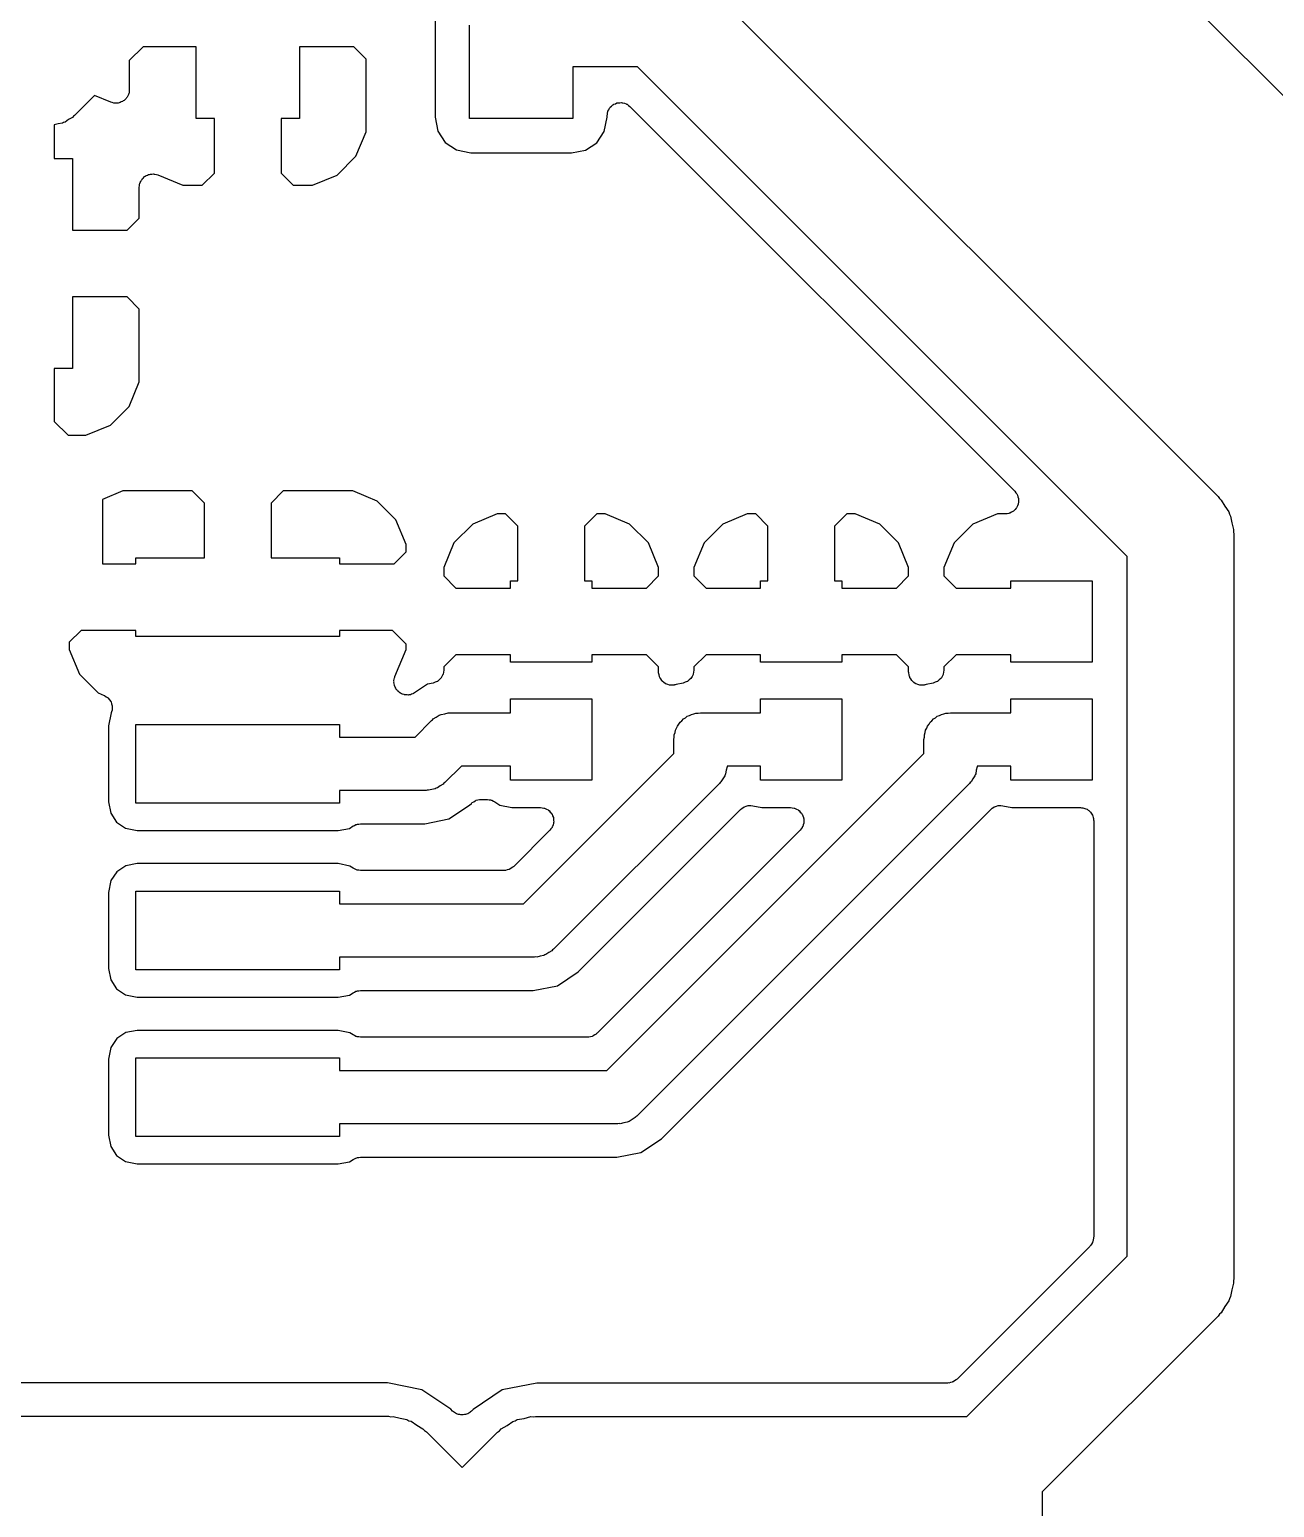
# Model space of a CAD drawing. Extents: x 51 to 137, y -158 to -25.
# Drawn here: x 92.8 to 102.28, y -64.48 to -53.22 of the extents above; entities that cross this region are included whole.
import ezdxf

# ---------------------------------------------------------------- set-up
doc = ezdxf.new("R2010")
doc.units = 0
doc.header["$MEASUREMENT"] = 0
doc.layers.add('BLACK', color=7, linetype='CONTINUOUS')

msp = doc.modelspace()

# ---------------------------------------------------------------- linework, layer by layer
at = {"layer": 'Black'}
for p, q in [((106.212, -57.5851), (100.932, -52.3044)), ((97.8872, -52.8088), (101.854, -56.776)), ((95.8907, -53.125), (95.8907, -53.8865)), ((96.1517, -53.8963), (96.1517, -53.1847)), ((93.6658, -53.3502), (93.5609, -53.4551)), ((94.0689, -53.3502), (93.6658, -53.3502)), ((94.0689, -53.8963), (94.0689, -53.3502)), ((94.8563, -53.3502), (94.8563, -53.8963)), ((95.2714, -53.3502), (94.8563, -53.3502)), ((95.3643, -53.4431), (95.2714, -53.3502)), ((93.5609, -53.4551), (93.5609, -53.678)), ((95.3643, -53.9973), (95.3643, -53.4431)), ((97.4315, -53.5026), (96.9391, -53.5026)), ((96.9391, -53.5026), (96.9391, -53.8963)), ((101.161, -57.2317), (97.4315, -53.5026)), ((93.5585, -53.7), (93.5559, -53.7062)), ((93.559, -53.689), (93.5585, -53.7)), ((93.5609, -53.678), (93.559, -53.689)), ((93.2957, -53.7203), (93.1436, -53.8724)), ((93.4204, -53.7719), (93.2957, -53.7203)), ((93.4312, -53.7743), (93.4204, -53.7719)), ((93.4417, -53.7781), (93.4312, -53.7743)), ((93.4483, -53.7781), (93.4417, -53.7781)), ((93.4549, -53.7796), (93.4483, -53.7781)), ((93.4659, -53.7781), (93.4549, -53.7796)), ((93.4769, -53.7781), (93.4659, -53.7781)), ((93.4832, -53.7758), (93.4769, -53.7781)), ((93.4899, -53.7749), (93.4832, -53.7758)), ((93.4997, -53.7698), (93.4899, -53.7749)), ((93.5101, -53.766), (93.4997, -53.7698)), ((93.5152, -53.7617), (93.5101, -53.766)), ((93.5211, -53.7587), (93.5152, -53.7617)), ((93.5286, -53.7505), (93.5211, -53.7587)), ((93.5371, -53.7434), (93.5286, -53.7505)), ((93.5405, -53.7376), (93.5371, -53.7434)), ((93.545, -53.7326), (93.5405, -53.7376)), ((93.5492, -53.7224), (93.545, -53.7326)), ((93.5548, -53.7128), (93.5492, -53.7224)), ((93.5559, -53.7062), (93.5548, -53.7128)), ((97.2216, -53.8143), (97.2238, -53.8104)), ((97.2238, -53.8104), (97.234, -53.8019)), ((97.234, -53.8019), (97.2434, -53.7925)), ((97.2434, -53.7925), (97.2474, -53.7906)), ((97.2474, -53.7906), (97.2509, -53.7877)), ((97.2509, -53.7877), (97.2633, -53.7832)), ((97.2633, -53.7832), (97.2754, -53.7776)), ((97.2754, -53.7776), (97.2798, -53.7772)), ((97.2798, -53.7772), (97.284, -53.7756)), ((97.284, -53.7756), (97.2973, -53.7756)), ((97.2973, -53.7756), (97.3105, -53.7745)), ((97.3105, -53.7745), (97.3148, -53.7756)), ((97.3148, -53.7756), (97.3193, -53.7756)), ((97.3193, -53.7756), (97.3318, -53.7802)), ((97.3318, -53.7802), (97.3446, -53.7836)), ((97.3446, -53.7836), (97.3483, -53.7862)), ((97.3483, -53.7862), (97.3525, -53.7877)), ((97.3525, -53.7877), (97.3626, -53.7962)), ((97.3626, -53.7962), (97.3735, -53.8039)), ((97.3735, -53.8039), (100.305, -56.7353)), ((93.0713, -53.923), (93.0606, -53.9259)), ((93.0985, -53.904), (93.0713, -53.923)), ((93.1273, -53.8874), (93.0985, -53.904)), ((93.1345, -53.8788), (93.1273, -53.8874)), ((93.1436, -53.8724), (93.1345, -53.8788)), ((94.2086, -53.8963), (94.0689, -53.8963)), ((94.2086, -54.3114), (94.2086, -53.8963)), ((94.8563, -53.8963), (94.7166, -53.8963)), ((94.7166, -53.8963), (94.7166, -54.3114)), ((95.8907, -53.8865), (95.9114, -53.9929)), ((96.9391, -53.8963), (96.1517, -53.8963)), ((97.178, -53.9961), (97.2001, -53.8862)), ((97.2001, -53.8757), (97.2024, -53.8626)), ((97.2001, -53.8862), (97.2001, -53.8757)), ((97.2024, -53.8626), (97.2035, -53.8494)), ((97.2035, -53.8494), (97.2054, -53.8453)), ((97.2054, -53.8453), (97.2062, -53.8409)), ((97.2062, -53.8409), (97.2128, -53.8295)), ((97.2128, -53.8295), (97.2184, -53.8174)), ((97.2184, -53.8174), (97.2216, -53.8143)), ((93.0182, -53.9372), (92.9894, -53.945)), ((92.9894, -53.945), (92.9894, -54.2011)), ((93.0509, -53.9315), (93.0182, -53.9372)), ((93.0606, -53.9259), (93.0509, -53.9315)), ((95.287, -54.1841), (95.3643, -53.9973)), ((95.9114, -53.9929), (95.9675, -54.0782)), ((97.121, -54.0805), (97.178, -53.9961)), ((95.9675, -54.0782), (96.0519, -54.1352)), ((96.0519, -54.1352), (96.1618, -54.1573)), ((96.9293, -54.1573), (97.0357, -54.1366)), ((97.0357, -54.1366), (97.121, -54.0805)), ((92.9894, -54.2011), (93.1291, -54.2011)), ((93.1291, -54.2011), (93.1291, -54.7472)), ((95.1441, -54.327), (95.287, -54.1841)), ((96.1618, -54.1573), (96.9293, -54.1573)), ((93.6432, -54.3846), (93.6488, -54.375)), ((93.6488, -54.375), (93.653, -54.3648)), ((93.653, -54.3648), (93.6575, -54.3598)), ((93.6575, -54.3598), (93.6609, -54.354)), ((93.6609, -54.354), (93.6694, -54.3469)), ((93.6694, -54.3469), (93.6769, -54.3387)), ((93.6769, -54.3387), (93.6828, -54.3357)), ((93.6828, -54.3357), (93.6879, -54.3314)), ((93.6879, -54.3314), (93.6983, -54.3276)), ((93.6983, -54.3276), (93.7081, -54.3225)), ((93.7081, -54.3225), (93.7148, -54.3216)), ((93.7148, -54.3216), (93.7211, -54.3193)), ((93.7211, -54.3193), (93.7321, -54.3193)), ((93.7321, -54.3193), (93.7431, -54.3178)), ((93.7431, -54.3178), (93.7497, -54.3193)), ((93.7497, -54.3193), (93.7563, -54.3193)), ((93.7563, -54.3193), (93.7668, -54.3231)), ((93.7668, -54.3231), (93.7776, -54.3255)), ((93.7776, -54.3255), (93.9679, -54.4043)), ((94.1157, -54.4043), (94.2086, -54.3114)), ((94.7166, -54.3114), (94.8095, -54.4043)), ((94.9573, -54.4043), (95.1441, -54.327)), ((93.6371, -54.4194), (93.639, -54.4084)), ((93.6371, -54.6543), (93.6371, -54.4194)), ((93.639, -54.4084), (93.6395, -54.3974)), ((93.6395, -54.3974), (93.6421, -54.3912)), ((93.6421, -54.3912), (93.6432, -54.3846)), ((93.9679, -54.4043), (94.1157, -54.4043)), ((94.8095, -54.4043), (94.9573, -54.4043)), ((93.5442, -54.7472), (93.6371, -54.6543)), ((93.1291, -54.7472), (93.5442, -54.7472)), ((93.1291, -55.2552), (93.1291, -55.8013)), ((93.5442, -55.2552), (93.1291, -55.2552)), ((93.6371, -55.3481), (93.5442, -55.2552)), ((93.6371, -55.9023), (93.6371, -55.3481)), ((93.1291, -55.8013), (92.9894, -55.8013)), ((92.9894, -55.8013), (92.9894, -56.2044)), ((93.5598, -56.0891), (93.6371, -55.9023)), ((93.4169, -56.232), (93.5598, -56.0891)), ((92.9894, -56.2044), (93.0943, -56.3093)), ((93.2301, -56.3093), (93.4169, -56.232)), ((93.0943, -56.3093), (93.2301, -56.3093)), ((93.5107, -56.7335), (93.3574, -56.797)), ((94.0395, -56.7335), (93.5107, -56.7335)), ((94.1324, -56.8264), (94.0395, -56.7335)), ((94.7333, -56.7335), (94.6404, -56.8264)), ((95.2621, -56.7335), (94.7333, -56.7335)), ((95.3643, -56.7758), (95.2621, -56.7335)), ((100.305, -56.7353), (100.313, -56.7462)), ((93.3574, -56.797), (93.3574, -57.2872)), ((94.1324, -57.2415), (94.1324, -56.8264)), ((94.6404, -56.8264), (94.6404, -57.2415)), ((95.4489, -56.8108), (95.3643, -56.7758)), ((95.5918, -56.9537), (95.4489, -56.8108)), ((100.313, -56.7462), (100.321, -56.7563)), ((100.321, -56.7563), (100.323, -56.7605)), ((100.326, -56.8455), (100.321, -56.8579)), ((100.323, -56.7605), (100.325, -56.7642)), ((100.325, -56.7642), (100.329, -56.777)), ((100.331, -56.8334), (100.326, -56.8455)), ((100.329, -56.777), (100.333, -56.7895)), ((100.332, -56.829), (100.331, -56.8334)), ((100.333, -56.8248), (100.332, -56.829)), ((100.333, -56.7895), (100.333, -56.794)), ((100.333, -56.794), (100.334, -56.7983)), ((100.334, -56.7983), (100.333, -56.8115)), ((100.333, -56.8115), (100.333, -56.8248)), ((101.854, -56.776), (101.865, -56.7907)), ((101.865, -56.7907), (101.878, -56.8022)), ((101.878, -56.8022), (101.905, -56.8482)), ((101.905, -56.8482), (101.935, -56.8916)), ((95.6691, -57.1404), (95.5918, -56.9537)), ((96.3631, -56.9087), (96.1764, -56.9861)), ((96.4271, -56.9087), (96.3631, -56.9087)), ((96.52, -57.0016), (96.4271, -56.9087)), ((97.1209, -56.9087), (97.028, -57.0016)), ((97.1849, -56.9087), (97.1209, -56.9087)), ((97.3716, -56.9861), (97.1849, -56.9087)), ((98.2681, -56.9087), (98.0814, -56.9861)), ((98.3321, -56.9087), (98.2681, -56.9087)), ((98.425, -57.0016), (98.3321, -56.9087)), ((99.0259, -56.9087), (98.933, -57.0016)), ((99.0899, -56.9087), (99.0259, -56.9087)), ((99.2766, -56.9861), (99.0899, -56.9087)), ((100.173, -56.9087), (99.9864, -56.9861)), ((100.233, -56.9087), (100.173, -56.9087)), ((100.246, -56.9064), (100.233, -56.9087)), ((100.259, -56.9053), (100.246, -56.9064)), ((100.263, -56.9034), (100.259, -56.9053)), ((100.268, -56.9026), (100.263, -56.9034)), ((100.279, -56.896), (100.268, -56.9026)), ((100.291, -56.8904), (100.279, -56.896)), ((100.295, -56.8872), (100.291, -56.8904)), ((100.298, -56.885), (100.295, -56.8872)), ((100.307, -56.8748), (100.298, -56.885)), ((100.316, -56.8654), (100.307, -56.8748)), ((100.318, -56.8614), (100.316, -56.8654)), ((100.321, -56.8579), (100.318, -56.8614)), ((101.935, -56.8916), (101.94, -56.9089)), ((101.94, -56.9089), (101.949, -56.9244)), ((101.949, -56.9244), (101.958, -56.9767)), ((96.1764, -56.9861), (96.0335, -57.129)), ((96.52, -57.4167), (96.52, -57.0016)), ((97.028, -57.0016), (97.028, -57.4167)), ((97.5145, -57.129), (97.3716, -56.9861)), ((98.0814, -56.9861), (97.9385, -57.129)), ((98.425, -57.4167), (98.425, -57.0016)), ((98.933, -57.0016), (98.933, -57.4167)), ((99.4195, -57.129), (99.2766, -56.9861)), ((99.9864, -56.9861), (99.8435, -57.129)), ((101.958, -56.9767), (101.972, -57.028)), ((101.972, -57.028), (101.97, -57.0458)), ((101.97, -57.0458), (101.973, -57.0634)), ((101.973, -57.0634), (101.973, -62.7317)), ((95.6691, -57.1969), (95.6691, -57.1404)), ((96.0335, -57.129), (95.9561, -57.3157)), ((97.5919, -57.3157), (97.5145, -57.129)), ((97.9385, -57.129), (97.8611, -57.3157)), ((99.4969, -57.3157), (99.4195, -57.129)), ((99.8435, -57.129), (99.7661, -57.3157)), ((93.3574, -57.2872), (93.6117, -57.2872)), ((93.6117, -57.2872), (93.6117, -57.2415)), ((93.6117, -57.2415), (94.1324, -57.2415)), ((94.6404, -57.2415), (95.1611, -57.2415)), ((95.1611, -57.2415), (95.1611, -57.2872)), ((95.1611, -57.2872), (95.5788, -57.2872)), ((95.5788, -57.2872), (95.6691, -57.1969)), ((101.161, -62.5634), (101.161, -57.2317)), ((95.9561, -57.3157), (95.9561, -57.3797)), ((95.9561, -57.3797), (96.049, -57.4726)), ((97.499, -57.4726), (97.5919, -57.3797)), ((97.5919, -57.3797), (97.5919, -57.3157)), ((97.8611, -57.3157), (97.8611, -57.3797)), ((97.8611, -57.3797), (97.954, -57.4726)), ((99.404, -57.4726), (99.4969, -57.3797)), ((99.4969, -57.3797), (99.4969, -57.3157)), ((99.7661, -57.3157), (99.7661, -57.3797)), ((99.7661, -57.3797), (99.859, -57.4726)), ((96.049, -57.4726), (96.4641, -57.4726)), ((96.4641, -57.4726), (96.4641, -57.4167)), ((96.4641, -57.4167), (96.52, -57.4167)), ((97.028, -57.4167), (97.0839, -57.4167)), ((97.0839, -57.4167), (97.0839, -57.4726)), ((97.0839, -57.4726), (97.499, -57.4726)), ((97.954, -57.4726), (98.3691, -57.4726)), ((98.3691, -57.4726), (98.3691, -57.4167)), ((98.3691, -57.4167), (98.425, -57.4167)), ((98.933, -57.4167), (98.9889, -57.4167)), ((98.9889, -57.4167), (98.9889, -57.4726)), ((98.9889, -57.4726), (99.404, -57.4726)), ((99.859, -57.4726), (100.274, -57.4726)), ((100.274, -57.4726), (100.274, -57.4167)), ((100.274, -57.4167), (100.894, -57.4167)), ((100.894, -57.4167), (100.894, -58.0365)), ((93.194, -57.7952), (93.1037, -57.8855)), ((93.6117, -57.7952), (93.194, -57.7952)), ((93.6117, -57.8409), (93.6117, -57.7952)), ((95.1611, -57.8409), (93.6117, -57.8409)), ((95.5642, -57.7952), (95.1611, -57.7952)), ((95.1611, -57.7952), (95.1611, -57.8409)), ((95.6691, -57.9001), (95.5642, -57.7952)), ((93.1037, -57.8855), (93.1037, -57.942)), ((93.1037, -57.942), (93.181, -58.1287)), ((95.584, -58.1473), (95.6691, -57.942)), ((95.6691, -57.942), (95.6691, -57.9001)), ((96.049, -57.9806), (95.9561, -58.0735)), ((95.9561, -58.0735), (95.9561, -58.0972)), ((96.4641, -57.9806), (96.049, -57.9806)), ((96.4641, -58.0365), (96.4641, -57.9806)), ((97.0839, -58.0365), (96.4641, -58.0365)), ((97.499, -57.9806), (97.0839, -57.9806)), ((97.0839, -57.9806), (97.0839, -58.0365)), ((97.5919, -58.0735), (97.499, -57.9806)), ((97.5919, -58.1124), (97.5919, -58.0735)), ((97.954, -57.9806), (97.8611, -58.0735)), ((97.8611, -58.0735), (97.8611, -58.0972)), ((98.3691, -57.9806), (97.954, -57.9806)), ((98.3691, -58.0365), (98.3691, -57.9806)), ((98.9889, -58.0365), (98.3691, -58.0365)), ((99.404, -57.9806), (98.9889, -57.9806)), ((98.9889, -57.9806), (98.9889, -58.0365)), ((99.4969, -58.0735), (99.404, -57.9806)), ((99.4969, -58.1124), (99.4969, -58.0735)), ((99.859, -57.9806), (99.7661, -58.0735)), ((99.7661, -58.0735), (99.7661, -58.0972)), ((100.274, -57.9806), (99.859, -57.9806)), ((100.274, -58.0365), (100.274, -57.9806)), ((100.894, -58.0365), (100.274, -58.0365)), ((93.181, -58.1287), (93.3239, -58.2716)), ((95.5763, -58.193), (95.577, -58.1867)), ((95.5787, -58.2027), (95.5763, -58.193)), ((95.5764, -58.1818), (95.5767, -58.1802)), ((95.577, -58.1867), (95.5764, -58.1818)), ((95.5765, -58.1775), (95.5791, -58.1679)), ((95.5767, -58.1802), (95.5765, -58.1775)), ((95.5796, -58.2127), (95.5787, -58.2027)), ((95.5791, -58.1679), (95.5802, -58.158)), ((95.5802, -58.158), (95.5829, -58.1525)), ((95.5829, -58.1525), (95.584, -58.1473)), ((95.8743, -58.1969), (95.8324, -58.2052)), ((95.8898, -58.1909), (95.8743, -58.1969)), ((95.9053, -58.1852), (95.8898, -58.1909)), ((95.9062, -58.1845), (95.9053, -58.1852)), ((95.9072, -58.1841), (95.9062, -58.1845)), ((95.9197, -58.1732), (95.9072, -58.1841)), ((95.9323, -58.1626), (95.9197, -58.1732)), ((95.9329, -58.1616), (95.9323, -58.1626)), ((95.9338, -58.1608), (95.9329, -58.1616)), ((95.9417, -58.1463), (95.9338, -58.1608)), ((95.95, -58.132), (95.9417, -58.1463)), ((95.9502, -58.1309), (95.95, -58.132)), ((95.9507, -58.1299), (95.9502, -58.1309)), ((95.9532, -58.1136), (95.9507, -58.1299)), ((95.9561, -58.0972), (95.9532, -58.1136)), ((97.5925, -58.1157), (97.5919, -58.1124)), ((97.5921, -58.119), (97.5925, -58.1157)), ((97.5955, -58.133), (97.5921, -58.119)), ((97.598, -58.1471), (97.5955, -58.133)), ((97.5997, -58.1501), (97.598, -58.1471)), ((97.6005, -58.1533), (97.5997, -58.1501)), ((97.6085, -58.1653), (97.6005, -58.1533)), ((97.6157, -58.1777), (97.6085, -58.1653)), ((97.6182, -58.1799), (97.6157, -58.1777)), ((97.6201, -58.1826), (97.6182, -58.1799)), ((97.6317, -58.1911), (97.6201, -58.1826)), ((97.6427, -58.2004), (97.6317, -58.1911)), ((97.6458, -58.2015), (97.6427, -58.2004)), ((97.6485, -58.2035), (97.6458, -58.2015)), ((97.6623, -58.2075), (97.6485, -58.2035)), ((97.7793, -58.1969), (97.7255, -58.2076)), ((97.7948, -58.1909), (97.7793, -58.1969)), ((97.8103, -58.1852), (97.7948, -58.1909)), ((97.8112, -58.1845), (97.8103, -58.1852)), ((97.8122, -58.1841), (97.8112, -58.1845)), ((97.8247, -58.1732), (97.8122, -58.1841)), ((97.8374, -58.1626), (97.8247, -58.1732)), ((97.8379, -58.1616), (97.8374, -58.1626)), ((97.8388, -58.1608), (97.8379, -58.1616)), ((97.8467, -58.1463), (97.8388, -58.1608)), ((97.855, -58.132), (97.8467, -58.1463)), ((97.8552, -58.1309), (97.855, -58.132)), ((97.8557, -58.1299), (97.8552, -58.1309)), ((97.8582, -58.1136), (97.8557, -58.1299)), ((97.8611, -58.0972), (97.8582, -58.1136)), ((99.4975, -58.1157), (99.4969, -58.1124)), ((99.4971, -58.119), (99.4975, -58.1157)), ((99.5005, -58.133), (99.4971, -58.119)), ((99.503, -58.1471), (99.5005, -58.133)), ((99.5047, -58.1501), (99.503, -58.1471)), ((99.5055, -58.1533), (99.5047, -58.1501)), ((99.5135, -58.1653), (99.5055, -58.1533)), ((99.5206, -58.1777), (99.5135, -58.1653)), ((99.5232, -58.1799), (99.5206, -58.1777)), ((99.5251, -58.1826), (99.5232, -58.1799)), ((99.5367, -58.1911), (99.5251, -58.1826)), ((99.5477, -58.2004), (99.5367, -58.1911)), ((99.5508, -58.2015), (99.5477, -58.2004)), ((99.5535, -58.2035), (99.5508, -58.2015)), ((99.5673, -58.2075), (99.5535, -58.2035)), ((99.6843, -58.1969), (99.6305, -58.2076)), ((99.6998, -58.1909), (99.6843, -58.1969)), ((99.7153, -58.1852), (99.6998, -58.1909)), ((99.7162, -58.1845), (99.7153, -58.1852)), ((99.7172, -58.1841), (99.7162, -58.1845)), ((99.7297, -58.1732), (99.7172, -58.1841)), ((99.7424, -58.1626), (99.7297, -58.1732)), ((99.7429, -58.1616), (99.7424, -58.1626)), ((99.7438, -58.1608), (99.7429, -58.1616)), ((99.7517, -58.1463), (99.7438, -58.1608)), ((99.76, -58.132), (99.7517, -58.1463)), ((99.7602, -58.1309), (99.76, -58.132)), ((99.7607, -58.1299), (99.7602, -58.1309)), ((99.7632, -58.1136), (99.7607, -58.1299)), ((99.7661, -58.0972), (99.7632, -58.1136)), ((93.3239, -58.2716), (93.3689, -58.2902)), ((93.3689, -58.2902), (93.3701, -58.291)), ((93.3701, -58.291), (93.3714, -58.2913)), ((93.3714, -58.2913), (93.3849, -58.3004)), ((93.3849, -58.3004), (93.3987, -58.3092)), ((93.3987, -58.3092), (93.3995, -58.3103)), ((93.3995, -58.3103), (93.4007, -58.311)), ((93.4007, -58.311), (93.4103, -58.3242)), ((95.5808, -58.2153), (95.5796, -58.2127)), ((95.581, -58.2168), (95.5808, -58.2153)), ((95.5832, -58.221), (95.581, -58.2168)), ((95.5847, -58.2273), (95.5832, -58.221)), ((95.5903, -58.2356), (95.5847, -58.2273)), ((95.5945, -58.2447), (95.5903, -58.2356)), ((95.5966, -58.2468), (95.5945, -58.2447)), ((95.5973, -58.2481), (95.5966, -58.2468)), ((95.6007, -58.2512), (95.5973, -58.2481)), ((95.6043, -58.2567), (95.6007, -58.2512)), ((95.6124, -58.2626), (95.6043, -58.2567)), ((95.6195, -58.2696), (95.6124, -58.2626)), ((95.6222, -58.2709), (95.6195, -58.2696)), ((95.6233, -58.2719), (95.6222, -58.2709)), ((95.6276, -58.2737), (95.6233, -58.2719)), ((95.6328, -58.2775), (95.6276, -58.2737)), ((95.6424, -58.2803), (95.6328, -58.2775)), ((95.6514, -58.2845), (95.6424, -58.2803)), ((95.6544, -58.2848), (95.6514, -58.2845)), ((95.6559, -58.2854), (95.6544, -58.2848)), ((95.6606, -58.2856), (95.6559, -58.2854)), ((95.6667, -58.2874), (95.6606, -58.2856)), ((95.6766, -58.2867), (95.6667, -58.2874)), ((95.6866, -58.2876), (95.6766, -58.2867)), ((95.6893, -58.2869), (95.6866, -58.2876)), ((95.6912, -58.287), (95.6893, -58.2869)), ((95.6959, -58.2855), (95.6912, -58.287)), ((95.7019, -58.2851), (95.6959, -58.2855)), ((95.711, -58.2811), (95.7019, -58.2851)), ((95.7207, -58.2785), (95.711, -58.2811)), ((95.7228, -58.277), (95.7207, -58.2785)), ((95.7248, -58.2764), (95.7228, -58.277)), ((95.729, -58.2732), (95.7248, -58.2764)), ((95.7342, -58.2709), (95.729, -58.2732)), ((95.8324, -58.2052), (95.7342, -58.2709)), ((96.4641, -58.4226), (96.4641, -58.3159)), ((96.4641, -58.3159), (97.0839, -58.3159)), ((97.0839, -58.3159), (97.0839, -58.9357)), ((97.6758, -58.2124), (97.6623, -58.2075)), ((97.6792, -58.2124), (97.6758, -58.2124)), ((97.6824, -58.2134), (97.6792, -58.2124)), ((97.6968, -58.2124), (97.6824, -58.2134)), ((97.7111, -58.2124), (97.6968, -58.2124)), ((97.7143, -58.2113), (97.7111, -58.2124)), ((97.7176, -58.2111), (97.7143, -58.2113)), ((97.7255, -58.2076), (97.7176, -58.2111)), ((98.3691, -58.4226), (98.3691, -58.3159)), ((98.3691, -58.3159), (98.9889, -58.3159)), ((98.9889, -58.3159), (98.9889, -58.9357)), ((99.5808, -58.2124), (99.5673, -58.2075)), ((99.5842, -58.2124), (99.5808, -58.2124)), ((99.5874, -58.2134), (99.5842, -58.2124)), ((99.6018, -58.2124), (99.5874, -58.2134)), ((99.6161, -58.2124), (99.6018, -58.2124)), ((99.6193, -58.2113), (99.6161, -58.2124)), ((99.6226, -58.2111), (99.6193, -58.2113)), ((99.6305, -58.2076), (99.6226, -58.2111)), ((100.274, -58.4226), (100.274, -58.3159)), ((100.274, -58.3159), (100.894, -58.3159)), ((100.894, -58.3159), (100.894, -58.9357)), ((93.4223, -58.4229), (93.4025, -58.5216)), ((93.4103, -58.3242), (93.4202, -58.3372)), ((93.4202, -58.3372), (93.4206, -58.3385)), ((93.4206, -58.3385), (93.4214, -58.3396)), ((93.4214, -58.3396), (93.4259, -58.3553)), ((93.4286, -58.4087), (93.4223, -58.4229)), ((93.4259, -58.3553), (93.4308, -58.3708)), ((93.4287, -58.4073), (93.4286, -58.4087)), ((93.4293, -58.4061), (93.4287, -58.4073)), ((93.43, -58.3898), (93.4293, -58.4061)), ((93.4311, -58.3735), (93.43, -58.3898)), ((93.4308, -58.3708), (93.4307, -58.3722)), ((93.4307, -58.3722), (93.4311, -58.3735)), ((95.9633, -58.4302), (95.9889, -58.4234)), ((95.9889, -58.4234), (95.9978, -58.4242)), ((95.9978, -58.4242), (96.0066, -58.4226)), ((96.0066, -58.4226), (96.4641, -58.4226)), ((97.8596, -58.4318), (97.8763, -58.4257)), ((97.8763, -58.4257), (97.8941, -58.4257)), ((97.8941, -58.4257), (97.9116, -58.4226)), ((97.9116, -58.4226), (98.3691, -58.4226)), ((99.7646, -58.4318), (99.7813, -58.4257)), ((99.7813, -58.4257), (99.7991, -58.4257)), ((99.7991, -58.4257), (99.8166, -58.4226)), ((99.8166, -58.4226), (100.274, -58.4226)), ((93.4025, -58.5216), (93.4025, -59.1012)), ((93.6117, -59.1109), (93.6117, -58.5115)), ((93.6117, -58.5115), (95.1611, -58.5115)), ((95.1611, -58.5115), (95.1611, -58.608)), ((95.737, -58.608), (95.8629, -58.4821)), ((95.8629, -58.4821), (95.8702, -58.477)), ((95.8702, -58.477), (95.876, -58.4701)), ((95.876, -58.4701), (95.899, -58.4569)), ((95.899, -58.4569), (95.9207, -58.4416)), ((95.9207, -58.4416), (95.9294, -58.4393)), ((95.9294, -58.4393), (95.9371, -58.4349)), ((95.9371, -58.4349), (95.9633, -58.4302)), ((97.7207, -58.5563), (97.7295, -58.5409)), ((97.7295, -58.5409), (97.7356, -58.5242)), ((97.7356, -58.5242), (97.7471, -58.5106)), ((97.7471, -58.5106), (97.7559, -58.4952)), ((97.7559, -58.4952), (97.7696, -58.4838)), ((97.7696, -58.4838), (97.781, -58.4701)), ((97.781, -58.4701), (97.7964, -58.4612)), ((97.7964, -58.4612), (97.81, -58.4498)), ((97.81, -58.4498), (97.8267, -58.4437)), ((97.8267, -58.4437), (97.8421, -58.4349)), ((97.8421, -58.4349), (97.8596, -58.4318)), ((99.6257, -58.5563), (99.6345, -58.5409)), ((99.6345, -58.5409), (99.6406, -58.5242)), ((99.6406, -58.5242), (99.652, -58.5106)), ((99.652, -58.5106), (99.6609, -58.4952)), ((99.6609, -58.4952), (99.6746, -58.4838)), ((99.6746, -58.4838), (99.686, -58.4701)), ((99.686, -58.4701), (99.7014, -58.4612)), ((99.7014, -58.4612), (99.715, -58.4498)), ((99.715, -58.4498), (99.7317, -58.4437)), ((99.7317, -58.4437), (99.7471, -58.4349)), ((99.7471, -58.4349), (99.7646, -58.4318)), ((95.1611, -58.608), (95.737, -58.608)), ((97.7084, -58.6258), (97.7115, -58.6083)), ((97.7084, -58.7334), (97.7084, -58.6258)), ((97.7115, -58.5905), (97.7176, -58.5738)), ((97.7115, -58.6083), (97.7115, -58.5905)), ((97.7176, -58.5738), (97.7207, -58.5563)), ((99.6134, -58.6258), (99.6165, -58.6083)), ((99.6134, -58.7334), (99.6134, -58.6258)), ((99.6165, -58.5905), (99.6226, -58.5738)), ((99.6165, -58.6083), (99.6165, -58.5905)), ((99.6226, -58.5738), (99.6257, -58.5563)), ((96.5638, -59.878), (97.7084, -58.7334)), ((97.1988, -61.148), (99.6134, -58.7334)), ((96.0908, -58.829), (95.9649, -58.9549)), ((96.4641, -58.829), (96.0908, -58.829)), ((96.4641, -58.9357), (96.4641, -58.829)), ((98.1072, -58.8609), (98.1025, -58.8871)), ((98.114, -58.8353), (98.1072, -58.8609)), ((98.3691, -58.829), (98.1135, -58.829)), ((98.1135, -58.829), (98.114, -58.8353)), ((98.3691, -58.9357), (98.3691, -58.829)), ((100.012, -58.8609), (100.008, -58.8871)), ((100.019, -58.8353), (100.012, -58.8609)), ((100.274, -58.829), (100.018, -58.829)), ((100.018, -58.829), (100.019, -58.8353)), ((100.274, -58.9357), (100.274, -58.829)), ((95.9288, -58.9801), (95.9071, -58.9954)), ((95.9518, -58.9669), (95.9288, -58.9801)), ((95.9576, -58.96), (95.9518, -58.9669)), ((95.9649, -58.9549), (95.9576, -58.96)), ((97.0839, -58.9357), (96.4641, -58.9357)), ((98.0553, -58.9613), (96.7917, -60.2249)), ((99.9603, -58.9613), (97.4267, -61.4949)), ((98.0604, -58.954), (98.0553, -58.9613)), ((98.0673, -58.9482), (98.0604, -58.954)), ((98.0805, -58.9252), (98.0673, -58.9482)), ((98.0958, -58.9035), (98.0805, -58.9252)), ((98.0981, -58.8948), (98.0958, -58.9035)), ((98.1025, -58.8871), (98.0981, -58.8948)), ((98.9889, -58.9357), (98.3691, -58.9357)), ((99.9654, -58.954), (99.9603, -58.9613)), ((99.9723, -58.9482), (99.9654, -58.954)), ((99.9855, -58.9252), (99.9723, -58.9482)), ((100.001, -58.9035), (99.9855, -58.9252)), ((100.003, -58.8948), (100.001, -58.9035)), ((100.008, -58.8871), (100.003, -58.8948)), ((100.894, -58.9357), (100.274, -58.9357)), ((93.4025, -59.1012), (93.4194, -59.1881)), ((95.8212, -59.0144), (95.1611, -59.0144)), ((95.1611, -59.0144), (95.1611, -59.1109)), ((95.83, -59.0128), (95.8212, -59.0144)), ((95.8389, -59.0136), (95.83, -59.0128)), ((95.8645, -59.0068), (95.8389, -59.0136)), ((95.8907, -59.0021), (95.8645, -59.0068)), ((95.8984, -58.9977), (95.8907, -59.0021)), ((95.9071, -58.9954), (95.8984, -58.9977)), ((96.1728, -59.1068), (96.1842, -59.1001)), ((96.1842, -59.1001), (96.1951, -59.0925)), ((96.1951, -59.0925), (96.1994, -59.0914)), ((96.1994, -59.0914), (96.2033, -59.0891)), ((96.2033, -59.0891), (96.2164, -59.0868)), ((96.2164, -59.0868), (96.2292, -59.0834)), ((96.2292, -59.0834), (96.2337, -59.0838)), ((96.2337, -59.0838), (96.2381, -59.083)), ((96.2381, -59.083), (96.2883, -59.083)), ((96.2883, -59.083), (96.3005, -59.0852)), ((96.3005, -59.0852), (96.3129, -59.086)), ((96.3129, -59.086), (96.3178, -59.0882)), ((96.3178, -59.0882), (96.323, -59.0891)), ((96.323, -59.0891), (96.3338, -59.0953)), ((96.3338, -59.0953), (96.3451, -59.1004)), ((96.3451, -59.1004), (96.3842, -59.1268)), ((93.4194, -59.1881), (93.4643, -59.2565)), ((95.1611, -59.1109), (93.6117, -59.1109)), ((95.9954, -59.2318), (96.1516, -59.1274)), ((96.1516, -59.1274), (96.1662, -59.1128)), ((96.1662, -59.1128), (96.1699, -59.1102)), ((96.1699, -59.1102), (96.1728, -59.1068)), ((96.3842, -59.1268), (96.4742, -59.1448)), ((96.4742, -59.1448), (96.6925, -59.1448)), ((96.6925, -59.1448), (96.7056, -59.1471)), ((96.7056, -59.1471), (96.7188, -59.1483)), ((96.7188, -59.1483), (96.7229, -59.1502)), ((96.7229, -59.1502), (96.7273, -59.151)), ((96.7273, -59.151), (96.7388, -59.1576)), ((96.7388, -59.1576), (96.7508, -59.1632)), ((96.7508, -59.1632), (96.7539, -59.1664)), ((96.7539, -59.1664), (96.7578, -59.1686)), ((96.7578, -59.1686), (96.7663, -59.1788)), ((96.7663, -59.1788), (96.7757, -59.1882)), ((96.7757, -59.1882), (96.7776, -59.1922)), ((96.7776, -59.1922), (96.7805, -59.1956)), ((96.7805, -59.1956), (96.785, -59.2081)), ((96.785, -59.2081), (96.7906, -59.2201)), ((96.9784, -60.3974), (98.2172, -59.1585)), ((97.6134, -61.6674), (100.122, -59.1585)), ((98.2172, -59.1585), (98.2291, -59.1503)), ((98.2291, -59.1503), (98.2404, -59.1412)), ((98.2404, -59.1412), (98.2435, -59.1402)), ((98.2435, -59.1402), (98.2461, -59.1383)), ((98.2461, -59.1383), (98.2601, -59.1346)), ((98.2601, -59.1346), (98.2738, -59.1299)), ((98.2738, -59.1299), (98.2771, -59.13)), ((98.2771, -59.13), (98.2802, -59.1292)), ((98.2802, -59.1292), (98.2946, -59.1304)), ((98.2946, -59.1304), (98.3091, -59.1308)), ((98.3091, -59.1308), (98.3792, -59.1448)), ((98.3792, -59.1448), (98.5975, -59.1448)), ((98.5975, -59.1448), (98.6106, -59.1471)), ((98.6106, -59.1471), (98.6238, -59.1483)), ((98.6238, -59.1483), (98.6279, -59.1502)), ((98.6279, -59.1502), (98.6323, -59.151)), ((98.6323, -59.151), (98.6437, -59.1576)), ((98.6437, -59.1576), (98.6558, -59.1632)), ((98.6558, -59.1632), (98.6589, -59.1664)), ((98.6589, -59.1664), (98.6628, -59.1686)), ((98.6628, -59.1686), (98.6713, -59.1788)), ((98.6713, -59.1788), (98.6807, -59.1882)), ((98.6807, -59.1882), (98.6826, -59.1922)), ((98.6826, -59.1922), (98.6855, -59.1956)), ((98.6855, -59.1956), (98.69, -59.2081)), ((98.69, -59.2081), (98.6956, -59.2201)), ((100.122, -59.1585), (100.134, -59.1502)), ((100.134, -59.1502), (100.145, -59.1412)), ((100.145, -59.1412), (100.148, -59.1402)), ((100.148, -59.1402), (100.151, -59.1383)), ((100.151, -59.1383), (100.165, -59.1346)), ((100.165, -59.1346), (100.179, -59.1299)), ((100.179, -59.1299), (100.182, -59.13)), ((100.182, -59.13), (100.185, -59.1292)), ((100.185, -59.1292), (100.2, -59.1304)), ((100.2, -59.1304), (100.214, -59.1308)), ((100.214, -59.1308), (100.284, -59.1448)), ((100.284, -59.1448), (100.805, -59.1448)), ((100.805, -59.1448), (100.814, -59.1464)), ((100.814, -59.1464), (100.823, -59.1464)), ((100.823, -59.1464), (100.831, -59.1494)), ((100.831, -59.1494), (100.84, -59.151)), ((100.84, -59.151), (100.847, -59.1554)), ((100.847, -59.1554), (100.856, -59.1584)), ((100.856, -59.1584), (100.863, -59.1642)), ((100.863, -59.1642), (100.87, -59.1686)), ((100.87, -59.1686), (100.876, -59.1754)), ((100.876, -59.1754), (100.883, -59.1811)), ((100.883, -59.1811), (100.887, -59.1888)), ((100.887, -59.1888), (100.893, -59.1956)), ((100.893, -59.1956), (100.896, -59.204)), ((100.896, -59.204), (100.9, -59.2117)), ((100.9, -59.2117), (100.902, -59.2204)), ((93.4643, -59.2565), (93.5318, -59.302)), ((93.5318, -59.302), (93.6218, -59.3201)), ((93.6218, -59.3201), (95.1513, -59.3201)), ((95.1513, -59.3201), (95.2383, -59.3032)), ((95.2383, -59.3032), (95.2659, -59.2851)), ((95.2659, -59.2851), (95.2767, -59.2804)), ((95.2767, -59.2804), (95.2869, -59.2745)), ((95.2869, -59.2745), (95.2928, -59.2735)), ((95.2928, -59.2735), (95.2983, -59.2711)), ((95.2983, -59.2711), (95.3101, -59.2704)), ((95.3101, -59.2704), (95.3217, -59.2684)), ((95.3217, -59.2684), (95.8112, -59.2684)), ((95.8112, -59.2684), (95.9954, -59.2318)), ((96.7643, -59.3183), (96.4884, -59.5942)), ((96.772, -59.3074), (96.7643, -59.3183)), ((96.7805, -59.2972), (96.772, -59.3074)), ((96.782, -59.293), (96.7805, -59.2972)), ((96.7846, -59.2894), (96.782, -59.293)), ((96.788, -59.2765), (96.7846, -59.2894)), ((96.7926, -59.2641), (96.788, -59.2765)), ((96.7906, -59.2201), (96.791, -59.2246)), ((96.791, -59.2246), (96.7926, -59.2288)), ((96.7926, -59.2288), (96.7926, -59.2421)), ((96.7926, -59.2421), (96.7937, -59.2553)), ((96.7937, -59.2553), (96.7926, -59.2596)), ((96.7926, -59.2596), (96.7926, -59.2641)), ((98.6693, -59.3183), (97.1234, -60.8642)), ((98.677, -59.3074), (98.6693, -59.3183)), ((98.6855, -59.2972), (98.677, -59.3074)), ((98.687, -59.293), (98.6855, -59.2972)), ((98.6896, -59.2894), (98.687, -59.293)), ((98.693, -59.2765), (98.6896, -59.2894)), ((98.6976, -59.2641), (98.693, -59.2765)), ((98.6956, -59.2201), (98.696, -59.2246)), ((98.696, -59.2246), (98.6976, -59.2288)), ((98.6976, -59.2288), (98.6976, -59.2421)), ((98.6976, -59.2421), (98.6987, -59.2553)), ((98.6987, -59.2553), (98.6976, -59.2596)), ((98.6976, -59.2596), (98.6976, -59.2641)), ((100.902, -59.2204), (100.905, -59.2288)), ((100.905, -59.2288), (100.905, -59.2377)), ((100.905, -59.2377), (100.907, -59.2464)), ((100.907, -59.2464), (100.907, -62.4161)), ((93.4661, -59.6341), (93.4206, -59.7016)), ((93.5345, -59.5892), (93.4661, -59.6341)), ((93.6215, -59.5723), (93.5345, -59.5892)), ((95.151, -59.5723), (93.6215, -59.5723)), ((95.241, -59.5903), (95.151, -59.5723)), ((95.2651, -59.6066), (95.241, -59.5903)), ((95.2764, -59.6117), (95.2651, -59.6066)), ((95.2872, -59.6179), (95.2764, -59.6117)), ((95.2924, -59.6188), (95.2872, -59.6179)), ((95.2973, -59.621), (95.2924, -59.6188)), ((95.3097, -59.6218), (95.2973, -59.621)), ((95.3219, -59.624), (95.3097, -59.6218)), ((96.4165, -59.624), (95.3219, -59.624)), ((96.4209, -59.6232), (96.4165, -59.624)), ((96.4254, -59.6236), (96.4209, -59.6232)), ((96.4382, -59.6202), (96.4254, -59.6236)), ((96.4513, -59.6179), (96.4382, -59.6202)), ((96.4552, -59.6156), (96.4513, -59.6179)), ((96.4595, -59.6145), (96.4552, -59.6156)), ((96.4703, -59.6069), (96.4595, -59.6145)), ((96.4818, -59.6002), (96.4703, -59.6069)), ((96.4847, -59.5968), (96.4818, -59.6002)), ((96.4884, -59.5942), (96.4847, -59.5968)), ((93.4206, -59.7016), (93.4025, -59.7916)), ((93.4025, -59.7916), (93.4025, -60.3712)), ((93.6117, -60.3809), (93.6117, -59.7815)), ((93.6117, -59.7815), (95.1611, -59.7815)), ((95.1611, -59.7815), (95.1611, -59.878)), ((95.1611, -59.878), (96.5638, -59.878)), ((96.7844, -60.23), (96.7786, -60.2369)), ((96.7917, -60.2249), (96.7844, -60.23)), ((96.648, -60.2844), (95.1611, -60.2844)), ((95.1611, -60.2844), (95.1611, -60.3809)), ((96.6568, -60.2828), (96.648, -60.2844)), ((96.6657, -60.2836), (96.6568, -60.2828)), ((96.6913, -60.2768), (96.6657, -60.2836)), ((96.7175, -60.2721), (96.6913, -60.2768)), ((96.7252, -60.2677), (96.7175, -60.2721)), ((96.7339, -60.2654), (96.7252, -60.2677)), ((96.7556, -60.2501), (96.7339, -60.2654)), ((96.7786, -60.2369), (96.7556, -60.2501)), ((93.4025, -60.3712), (93.4194, -60.4581)), ((95.1611, -60.3809), (93.6117, -60.3809)), ((96.8222, -60.5018), (96.9784, -60.3974)), ((93.4194, -60.4581), (93.4643, -60.5265)), ((93.4643, -60.5265), (93.5318, -60.572)), ((95.2383, -60.5732), (95.2659, -60.5551)), ((95.2659, -60.5551), (95.2767, -60.5504)), ((95.2767, -60.5504), (95.2869, -60.5445)), ((95.2869, -60.5445), (95.2928, -60.5435)), ((95.2928, -60.5435), (95.2983, -60.5411)), ((95.2983, -60.5411), (95.3101, -60.5404)), ((95.3101, -60.5404), (95.3217, -60.5384)), ((95.3217, -60.5384), (96.638, -60.5384)), ((96.638, -60.5384), (96.8222, -60.5018)), ((93.5318, -60.572), (93.6218, -60.5901)), ((93.6218, -60.5901), (95.1513, -60.5901)), ((95.1513, -60.5901), (95.2383, -60.5732)), ((93.4661, -60.9041), (93.4206, -60.9716)), ((93.5345, -60.8592), (93.4661, -60.9041)), ((93.6215, -60.8423), (93.5345, -60.8592)), ((95.151, -60.8423), (93.6215, -60.8423)), ((95.241, -60.8603), (95.151, -60.8423)), ((95.2651, -60.8766), (95.241, -60.8603)), ((95.2764, -60.8817), (95.2651, -60.8766)), ((95.2872, -60.8879), (95.2764, -60.8817)), ((95.2924, -60.8888), (95.2872, -60.8879)), ((95.2973, -60.891), (95.2924, -60.8888)), ((95.3097, -60.8918), (95.2973, -60.891)), ((95.3219, -60.894), (95.3097, -60.8918)), ((97.0515, -60.894), (95.3219, -60.894)), ((97.0559, -60.8932), (97.0515, -60.894)), ((97.0604, -60.8936), (97.0559, -60.8932)), ((97.0732, -60.8902), (97.0604, -60.8936)), ((97.0863, -60.8879), (97.0732, -60.8902)), ((97.0902, -60.8856), (97.0863, -60.8879)), ((97.0945, -60.8845), (97.0902, -60.8856)), ((97.1054, -60.8769), (97.0945, -60.8845)), ((97.1168, -60.8702), (97.1054, -60.8769)), ((97.1197, -60.8668), (97.1168, -60.8702)), ((97.1234, -60.8642), (97.1197, -60.8668)), ((93.4206, -60.9716), (93.4025, -61.0616)), ((93.4025, -61.0616), (93.4025, -61.6412)), ((93.6117, -61.6509), (93.6117, -61.0515)), ((93.6117, -61.0515), (95.1611, -61.0515)), ((95.1611, -61.0515), (95.1611, -61.148)), ((95.1611, -61.148), (97.1988, -61.148)), ((97.283, -61.5544), (95.1611, -61.5544)), ((95.1611, -61.5544), (95.1611, -61.6509)), ((97.2918, -61.5528), (97.283, -61.5544)), ((97.3007, -61.5536), (97.2918, -61.5528)), ((97.3263, -61.5468), (97.3007, -61.5536)), ((97.3525, -61.5421), (97.3263, -61.5468)), ((97.3602, -61.5377), (97.3525, -61.5421)), ((97.3689, -61.5354), (97.3602, -61.5377)), ((97.3906, -61.5201), (97.3689, -61.5354)), ((97.4136, -61.5069), (97.3906, -61.5201)), ((97.4194, -61.5), (97.4136, -61.5069)), ((97.4267, -61.4949), (97.4194, -61.5)), ((93.4025, -61.6412), (93.4194, -61.7281)), ((95.1611, -61.6509), (93.6117, -61.6509)), ((97.4572, -61.7718), (97.6134, -61.6674)), ((93.4194, -61.7281), (93.4643, -61.7965)), ((93.4643, -61.7965), (93.5318, -61.8421)), ((97.273, -61.8084), (97.4572, -61.7718)), ((93.5318, -61.8421), (93.6218, -61.8601)), ((93.6218, -61.8601), (95.1513, -61.8601)), ((95.1513, -61.8601), (95.2383, -61.8432)), ((95.2383, -61.8432), (95.2659, -61.8251)), ((95.2659, -61.8251), (95.2767, -61.8204)), ((95.2767, -61.8204), (95.2869, -61.8145)), ((95.2869, -61.8145), (95.2928, -61.8135)), ((95.2928, -61.8135), (95.2983, -61.8111)), ((95.2983, -61.8111), (95.3101, -61.8104)), ((95.3101, -61.8104), (95.3217, -61.8084)), ((95.3217, -61.8084), (97.273, -61.8084)), ((100.883, -62.4814), (100.879, -62.4842)), ((100.889, -62.4699), (100.883, -62.4814)), ((100.897, -62.459), (100.889, -62.4699)), ((100.898, -62.4547), (100.897, -62.459)), ((100.9, -62.4508), (100.898, -62.4547)), ((100.903, -62.4377), (100.9, -62.4508)), ((100.906, -62.4249), (100.903, -62.4377)), ((100.907, -62.4161), (100.906, -62.4205)), ((100.906, -62.4205), (100.906, -62.4249)), ((100.877, -62.4879), (99.8653, -63.4994)), ((99.9408, -63.7832), (101.161, -62.5634)), ((100.879, -62.4842), (100.877, -62.4879)), ((101.958, -62.8184), (101.949, -62.8707)), ((101.972, -62.7671), (101.958, -62.8184)), ((101.973, -62.7317), (101.97, -62.7493)), ((101.97, -62.7493), (101.972, -62.7671)), ((101.935, -62.9035), (101.905, -62.9469)), ((101.94, -62.8862), (101.935, -62.9035)), ((101.949, -62.8707), (101.94, -62.8862)), ((101.854, -63.0191), (100.515, -64.3579)), ((101.865, -63.0044), (101.854, -63.0191)), ((101.878, -62.9929), (101.865, -63.0044)), ((101.905, -62.9469), (101.878, -62.9929)), ((95.5261, -63.5281), (88.1769, -63.5281)), ((95.7881, -63.5802), (95.5261, -63.5281)), ((95.9573, -63.6933), (95.7881, -63.5802)), ((96.4018, -63.5813), (96.1798, -63.7297)), ((96.6638, -63.5292), (96.4018, -63.5813)), ((99.7935, -63.5292), (96.6638, -63.5292)), ((99.7979, -63.5284), (99.7935, -63.5292)), ((99.8023, -63.5288), (99.7979, -63.5284)), ((99.8151, -63.5254), (99.8023, -63.5288)), ((99.8282, -63.5231), (99.8151, -63.5254)), ((99.8321, -63.5208), (99.8282, -63.5231)), ((99.8364, -63.5197), (99.8321, -63.5208)), ((99.8473, -63.5121), (99.8364, -63.5197)), ((99.8588, -63.5054), (99.8473, -63.5121)), ((99.8616, -63.502), (99.8588, -63.5054)), ((99.8653, -63.4994), (99.8616, -63.502)), ((96.0101, -63.7286), (95.9573, -63.6933)), ((87.8213, -63.7821), (95.5361, -63.7821)), ((95.5361, -63.7821), (95.5537, -63.7852)), ((95.5537, -63.7852), (95.5715, -63.7836)), ((95.5715, -63.7836), (95.6228, -63.7974)), ((95.6228, -63.7974), (95.6751, -63.8066)), ((95.6751, -63.8066), (95.6906, -63.8155)), ((95.6906, -63.8155), (95.7079, -63.8202)), ((95.7079, -63.8202), (95.7513, -63.8506)), ((96.0237, -63.7421), (96.0101, -63.7286)), ((96.0309, -63.7472), (96.0237, -63.7421)), ((96.0372, -63.7535), (96.0309, -63.7472)), ((96.0453, -63.7573), (96.0372, -63.7535)), ((96.0526, -63.7624), (96.0453, -63.7573)), ((96.0611, -63.7647), (96.0526, -63.7624)), ((96.0692, -63.7684), (96.0611, -63.7647)), ((96.0781, -63.7692), (96.0692, -63.7684)), ((96.0866, -63.7715), (96.0781, -63.7692)), ((96.0955, -63.7707), (96.0866, -63.7715)), ((96.1044, -63.7715), (96.0955, -63.7707)), ((96.1129, -63.7692), (96.1044, -63.7715)), ((96.1218, -63.7684), (96.1129, -63.7692)), ((96.1299, -63.7647), (96.1218, -63.7684)), ((96.1384, -63.7623), (96.1299, -63.7647)), ((96.1457, -63.7572), (96.1384, -63.7623)), ((96.1538, -63.7535), (96.1457, -63.7572)), ((96.1601, -63.7472), (96.1538, -63.7535)), ((96.1673, -63.7421), (96.1601, -63.7472)), ((96.1798, -63.7297), (96.1673, -63.7421)), ((96.4386, -63.8517), (96.482, -63.8213)), ((96.482, -63.8213), (96.4993, -63.8166)), ((96.4993, -63.8166), (96.5148, -63.8077)), ((96.5148, -63.8077), (96.5671, -63.7985)), ((96.5671, -63.7985), (96.6184, -63.7847)), ((96.6184, -63.7847), (96.6362, -63.7863)), ((96.6362, -63.7863), (96.6538, -63.7832)), ((96.6538, -63.7832), (99.9408, -63.7832)), ((95.7513, -63.8506), (95.7973, -63.8772)), ((95.7973, -63.8772), (95.8088, -63.8909)), ((95.8088, -63.8909), (95.8235, -63.9011)), ((95.8235, -63.9011), (96.0955, -64.1732)), ((96.0955, -64.1732), (96.3664, -63.9022)), ((96.3664, -63.9022), (96.3811, -63.892)), ((96.3811, -63.892), (96.3926, -63.8783)), ((96.3926, -63.8783), (96.4386, -63.8517)), ((100.515, -64.3579), (100.515, -66.8884))]:
    msp.add_line(p, q, dxfattribs=at)

doc.saveas('drawing.dxf')
